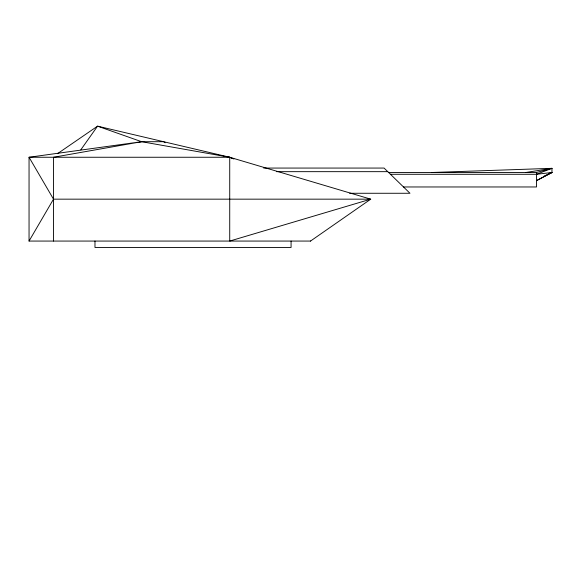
<?xml version="1.0" encoding="UTF-8"?>
<svg xmlns="http://www.w3.org/2000/svg" width="581" height="581" viewBox="0 0 581 581"><rect width="100%" height="100%" fill="white"/><g stroke="black" fill="none" stroke-linecap="round" stroke-linejoin="round"><path stroke-width="0.87" d="M310.668 241.064L29.05 241.064L53.503 199.16L370.743 199.16L310.515 241.064M80.774 149.854L97.557 126.157L229.727 157.255L370.743 199.16L229.727 241.064L229.727 157.255L141.619 141.706L97.557 126.157L57.483 153.689M543.831 176.297L551.95 172.484L551.95 168.33L431.828 172.484M390.468 174.285L536.517 174.285L551.95 168.33L525.834 172.484M548.522 173.566L551.95 172.484L536.517 174.285M388.616 172.484L536.517 172.484L551.95 168.33M138.089 142.541L141.619 141.706L163.646 141.706L165.113 142.744M233.896 158.991L229.727 157.255L29.05 157.255L29.05 241.064M263.701 168.062L384.07 168.062L409.975 193.27L349.66 193.27M276.52 171.664L387.767 171.664M403.497 186.966L536.517 186.966L536.517 172.484M229.727 157.255L232.16 158.439M53.503 199.16L29.05 157.255L141.619 141.706L53.503 157.255L53.503 241.064M291.074 241.064L291.074 247.47L94.979 247.47L94.979 241.064M551.95 172.484L536.517 180.626L551.95 172.484"/></g></svg>
